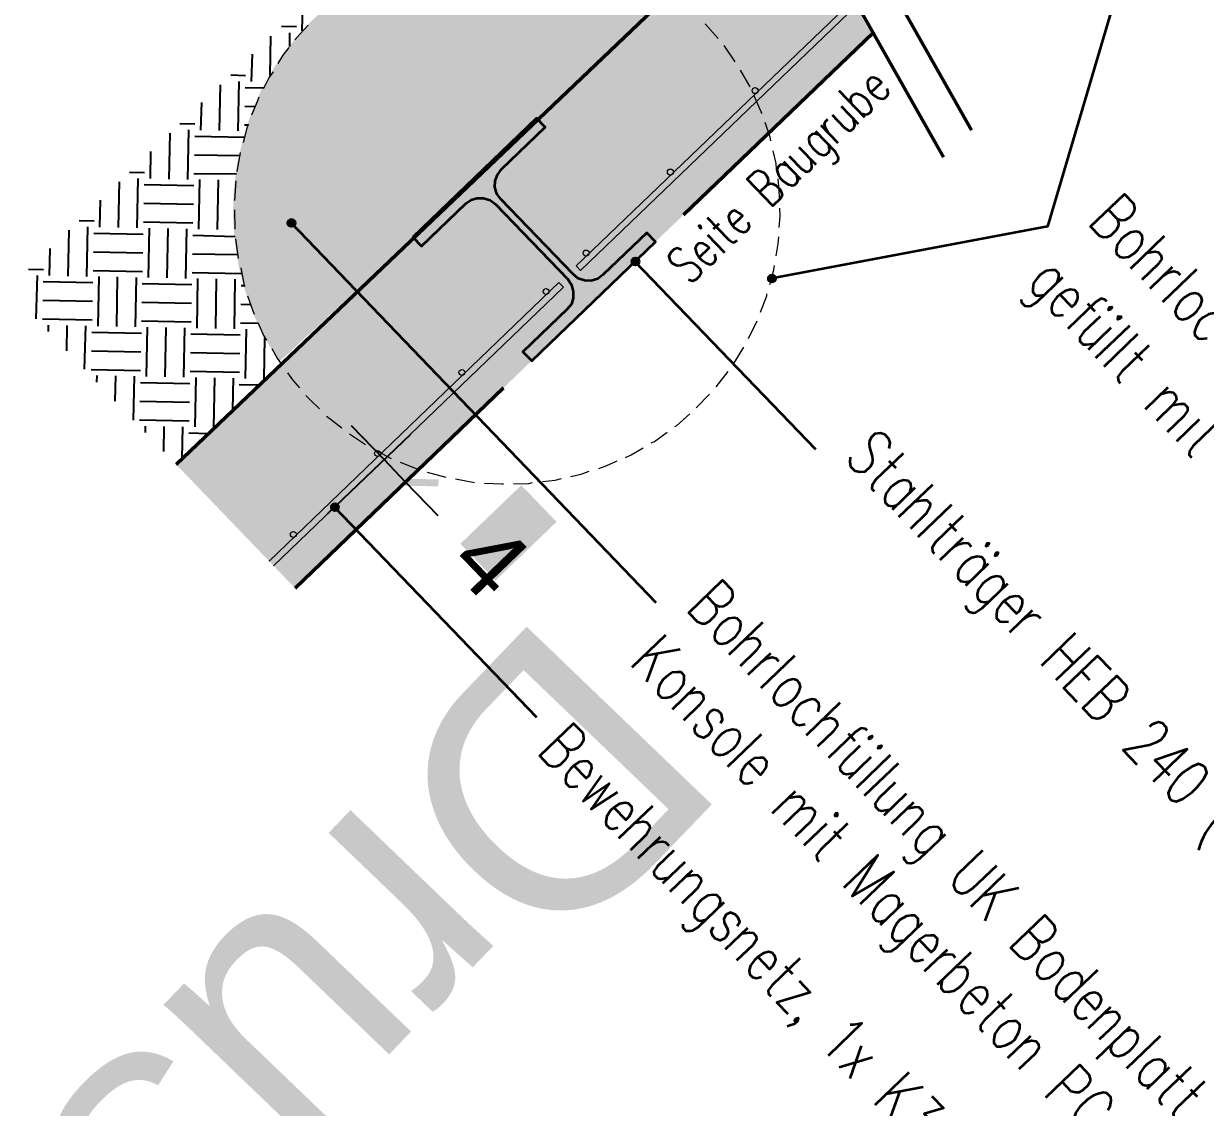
# Model space of a CAD drawing. Header units: metres. Extents: x 2687650.8 to 2687727.1, y 1234407.3 to 1234484.3.
# Drawn here: x 2687686.747 to 2687690.535, y 1234433.663 to 1234437.137 of the extents above; entities that cross this region are included whole.
import ezdxf

# ---------------------------------------------------------------- set-up
doc = ezdxf.new("R2010")
doc.units = ezdxf.units.M
for name, color, linetype in [('PDF_0', 7, 'Continuous'), ('PDF_A__BEML', 7, 'Continuous'), ('PDF_A__Text', 7, 'Continuous'), ('PDF_E_BETON', 7, 'Continuous'), ('PDF_S_1_ANSICHT', 7, 'Continuous'), ('PDF_S_1_SCHNITT', 7, 'Continuous'), ('PDF_Text', 7, 'Continuous')]:
    doc.layers.add(name, color=color, linetype=linetype)
for name, color, linetype, true_color in [('PDF_3.5', 7, 'Continuous', 0xbfff7f), ('PDF_E_Farbe Beton', 7, 'Continuous', 0xdfff7f), ('PDF_E_Klapschnitte', 7, 'Continuous', 0x7f7f7f), ('PDF_kan_sw_', 7, 'Continuous', 0xdadada)]:
    doc.layers.add(name, color=color, linetype=linetype, true_color=true_color)
doc.styles.add('PDF Arial', font='arial.ttf')
doc.styles.add('PDF Verdana', font='verdana.ttf')

# ---------------------------------------------------------------- blocks, each defined once
blk = doc.blocks.new('A$C1c84ec86')
at = {"layer": 'PDF_0', "transparency": 33554559}
for points in [[(3836.95, 1447.61), (3838.43, 1445.92), (3853.46, 1460.95), (3851.77, 1462.64)], [(3863.41, 1460.95), (3861.93, 1462.64), (3846.9, 1447.61), (3848.38, 1445.92)]]:
    blk.add_hatch(color=256, dxfattribs=at).paths.add_polyline_path(points)
at = {"layer": 'PDF_3.5', "transparency": 33554559}
blk.add_hatch(color=256, dxfattribs=at).paths.add_polyline_path([(3855.15, 1662.25), (3801.18, 1676.22), (3801.18, 1662.25), (3800.12, 1405.28), (3855.15, 1405.28)])
at = {"layer": 'PDF_A__BEML', "true_color": 0xffffff, "transparency": 33554559}
blk.add_hatch(color=7, dxfattribs=at).paths.add_polyline_path([(3881.61, 1480.42), (3881.61, 1453.33), (3897.91, 1453.33), (3897.91, 1480.42)])
at = {"layer": 'PDF_A__Text', "transparency": 33554559}
for points in [[(3889.87, 1585.41), (3889.23, 1585.41), (3889.02, 1585.2), (3888.81, 1585.2), (3888.39, 1584.78), (3888.39, 1584.35), (3888.17, 1584.14), (3888.39, 1583.93), (3888.39, 1583.51), (3888.81, 1583.08), (3889.23, 1583.08), (3889.44, 1582.87), (3889.66, 1582.87), (3889.87, 1583.08), (3890.29, 1583.08), (3890.5, 1583.29), (3890.5, 1583.51), (3890.71, 1583.72), (3890.71, 1584.56), (3890.5, 1584.78), (3890.5, 1584.99), (3890.29, 1585.2), (3890.08, 1585.2)], [(3855.79, 1557.68), (3854.52, 1557.68), (3854.31, 1557.47), (3854.31, 1557.26), (3854.09, 1557.05), (3854.09, 1556.84), (3853.88, 1556.62), (3853.88, 1556.2), (3854.09, 1555.99), (3854.09, 1555.78), (3854.52, 1555.35), (3854.73, 1555.35), (3854.94, 1555.14), (3855.36, 1555.14), (3855.58, 1555.35), (3855.79, 1555.35), (3856.42, 1555.99), (3856.42, 1556.84), (3856, 1557.26), (3856, 1557.47)], [(3770.27, 1486.77), (3769.43, 1486.77), (3768.79, 1486.14), (3768.79, 1485.93), (3768.58, 1485.71), (3768.58, 1485.29), (3768.79, 1485.08), (3768.79, 1484.87), (3769.43, 1484.23), (3770.27, 1484.23), (3770.48, 1484.44), (3770.7, 1484.44), (3770.7, 1484.66), (3771.12, 1485.08), (3771.12, 1485.93), (3770.7, 1486.35), (3770.7, 1486.56), (3770.48, 1486.56)], [(3845.42, 1433.64), (3844.78, 1433.64), (3844.57, 1433.43), (3844.36, 1433.43), (3844.15, 1433.22), (3844.15, 1433.01), (3843.93, 1432.8), (3843.93, 1431.95), (3844.15, 1431.74), (3844.15, 1431.53), (3844.36, 1431.32), (3844.57, 1431.32), (3844.78, 1431.1), (3845.42, 1431.1), (3845.63, 1431.32), (3845.84, 1431.32), (3846.26, 1431.74), (3846.26, 1431.95), (3846.47, 1432.16), (3846.47, 1432.59), (3846.26, 1432.8), (3846.26, 1433.01), (3845.84, 1433.43), (3845.63, 1433.43)]]:
    blk.add_hatch(color=256, dxfattribs=at).paths.add_polyline_path(points)
at = {"layer": 'PDF_E_Farbe Beton', "transparency": 33554559}
blk.add_hatch(color=256, dxfattribs=at).paths.add_polyline_path([(3800.54, 1508.36), (3800.54, 1623.94), (3792.29, 1622.03), (3784.24, 1619.49), (3776.2, 1616.1), (3768.79, 1612.08), (3761.81, 1607.21), (3755.24, 1601.71), (3749.32, 1595.57), (3744.03, 1589.01), (3739.37, 1581.81), (3735.35, 1574.19), (3733.02, 1568.27), (3732.17, 1566.36), (3729.84, 1558.11), (3728.36, 1549.64), (3727.73, 1541.17), (3727.73, 1532.92), (3728.57, 1524.66), (3730.06, 1516.41), (3731.11, 1513.23), (3732.38, 1508.36), (3735.56, 1500.74), (3739.58, 1493.33), (3744.03, 1486.35), (3749.32, 1479.79), (3755.03, 1473.86), (3761.38, 1468.57), (3768.37, 1463.7), (3775.56, 1459.68), (3783.19, 1456.29), (3791.23, 1453.75), (3799.27, 1451.85), (3799.27, 1453.75), (3799.48, 1456.29), (3799.48, 1463.7), (3799.7, 1468.57), (3799.7, 1473.86), (3799.91, 1479.79), (3800.12, 1486.35), (3800.12, 1493.33), (3800.33, 1500.74)])
at = {"layer": 'PDF_S_1_SCHNITT', "transparency": 33554559}
blk.add_hatch(color=256, dxfattribs=at).paths.add_polyline_path([(3855.15, 1565.51), (3851.13, 1565.51), (3851.13, 1544.77), (3850.28, 1542.65), (3849.65, 1541.6), (3848.8, 1540.75), (3847.74, 1540.11), (3845.63, 1539.27), (3809.64, 1539.27), (3808.37, 1539.69), (3807.1, 1540.33), (3806.05, 1541.17), (3805.2, 1542.23), (3804.56, 1543.29), (3804.35, 1544.56), (3804.14, 1546.04), (3804.14, 1565.51), (3800.12, 1565.51), (3800.12, 1510.48), (3804.14, 1510.48), (3804.14, 1530.17), (3804.56, 1532.71), (3805.2, 1533.76), (3806.05, 1534.82), (3807.1, 1535.67), (3808.37, 1536.3), (3809.64, 1536.73), (3810.91, 1536.94), (3844.36, 1536.94), (3845.63, 1536.73), (3846.69, 1536.52), (3848.8, 1535.25), (3849.65, 1534.4), (3850.28, 1533.55), (3850.71, 1532.49), (3851.13, 1531.22), (3851.13, 1510.48), (3855.15, 1510.48)])
at = {"layer": 'PDF_A__BEML', "lineweight": 25}
for points in [[(3845.2, 1429.41), (3845.2, 1466.24)], [(3855.15, 1429.41), (3855.15, 1466.24)], [(3870.18, 1454.39), (3855.15, 1454.39), (3845.2, 1454.39), (3830.18, 1454.39)]]:
    blk.add_lwpolyline(points, dxfattribs=at)
at = {"layer": 'PDF_A__Text', "lineweight": 35}
for points in [[(3895.58, 1735.27), (3938.76, 1659.5), (3889.44, 1584.14)], [(3952.52, 1677.28), (3953.79, 1676.64), (3954.43, 1675.79), (3954.85, 1674.52), (3954.85, 1672.2), (3954.43, 1670.93), (3953.79, 1670.08), (3952.52, 1669.44), (3948.29, 1669.44), (3948.29, 1684.47), (3952.52, 1684.47), (3953.79, 1683.63), (3954.43, 1682.99), (3954.85, 1681.51), (3954.85, 1680.24), (3954.43, 1678.76), (3953.79, 1677.91), (3952.52, 1677.28), (3948.29, 1677.28)], [(3966.91, 1669.44), (3966.91, 1684.47)], [(3981.73, 1669.44), (3981.73, 1684.47)], [(3966.91, 1676.64), (3968.4, 1678.76), (3969.24, 1679.39), (3970.51, 1679.39), (3971.57, 1678.76), (3972, 1676.64), (3972, 1669.44)], [(3975.81, 1669.44), (3975.81, 1679.39)], [(3975.81, 1675.16), (3976.23, 1677.28), (3977.08, 1678.76), (3978.13, 1679.39), (3979.4, 1679.39)], [(3999.94, 1677.28), (3998.88, 1678.76), (3998.03, 1679.39), (3996.55, 1679.39), (3995.7, 1678.76), (3994.86, 1677.28), (3994.22, 1675.16), (3994.22, 1673.68), (3994.86, 1671.56), (3995.7, 1670.08), (3996.55, 1669.44), (3998.03, 1669.44), (3998.88, 1670.08), (3999.94, 1671.56)], [(3969.24, 1656.53), (3968.4, 1656.53), (3967.34, 1655.9), (3966.91, 1653.78), (3966.91, 1641.5)], [(3979.83, 1641.5), (3979.83, 1656.53)], [(3983.64, 1641.5), (3983.64, 1656.53)], [(3988.72, 1656.53), (3988.72, 1644.47), (3989.14, 1642.35), (3990.2, 1641.5), (3991.05, 1641.5)], [(4021.74, 1656.53), (4021.74, 1644.47), (4022.16, 1642.35), (4023.01, 1641.5), (4024.07, 1641.5)], [(3868.49, 1648.49), (3868.49, 1653.15), (3867.22, 1653.15), (3866.16, 1652.72), (3865.52, 1652.3), (3865.1, 1651.66), (3865.1, 1650.39), (3865.52, 1649.76), (3866.79, 1648.91), (3868.49, 1648.49), (3869.55, 1648.49), (3871.24, 1648.91), (3872.51, 1649.76), (3872.93, 1650.39), (3872.93, 1651.66), (3872.51, 1652.3), (3871.24, 1653.15)], [(3953.79, 1649.34), (3952.94, 1650.82), (3952.1, 1651.66), (3950.62, 1651.66), (3949.77, 1650.82), (3948.71, 1649.34), (3948.29, 1647.22), (3948.29, 1645.95), (3948.71, 1643.62), (3949.77, 1642.35), (3950.62, 1641.5), (3952.1, 1641.5), (3952.94, 1642.35), (3953.79, 1643.62)], [(3953.79, 1651.66), (3953.79, 1640.23), (3953.37, 1637.91), (3952.94, 1637.27), (3952.1, 1636.64), (3950.62, 1636.64), (3949.77, 1637.27)], [(3957.18, 1647.22), (3962.68, 1647.22), (3962.68, 1648.7), (3962.26, 1650.18), (3961.83, 1650.82), (3960.78, 1651.66), (3959.51, 1651.66), (3958.45, 1650.82), (3957.6, 1649.34), (3957.18, 1647.22), (3957.18, 1645.95), (3957.6, 1643.62), (3958.45, 1642.35), (3959.51, 1641.5), (3960.78, 1641.5), (3961.83, 1642.35), (3962.68, 1643.62)], [(3965.43, 1651.66), (3968.82, 1651.66)], [(3971.15, 1651.66), (3971.15, 1644.47), (3971.57, 1642.35), (3972.42, 1641.5), (3973.9, 1641.5), (3974.75, 1642.35), (3976.23, 1644.47)], [(3976.23, 1651.66), (3976.23, 1641.5)], [(3987.24, 1651.66), (3990.62, 1651.66)], [(4002.69, 1641.5), (4002.69, 1651.66)], [(4002.69, 1648.7), (4003.96, 1650.82), (4005.02, 1651.66), (4006.29, 1651.66), (4007.34, 1650.82), (4007.77, 1648.7), (4007.77, 1641.5)], [(4007.77, 1648.7), (4009.25, 1650.82), (4010.1, 1651.66), (4011.58, 1651.66), (4012.42, 1650.82), (4012.85, 1648.7), (4012.85, 1641.5)], [(4017.08, 1651.66), (4017.08, 1641.5)], [(3866.79, 1641.5), (3865.52, 1642.35), (3865.1, 1642.99), (3865.1, 1644.04), (3865.52, 1644.89), (3866.79, 1645.53), (3868.49, 1645.95), (3869.55, 1645.95), (3871.24, 1645.53), (3872.51, 1644.89), (3872.93, 1644.04), (3872.93, 1642.99), (3872.51, 1642.35), (3871.24, 1641.5)], [(3872.93, 1641.5), (3861.08, 1641.5)], [(3865.1, 1634.52), (3870.82, 1634.52), (3872.51, 1634.94), (3872.93, 1635.58), (3872.93, 1636.64), (3872.51, 1637.48), (3870.82, 1638.54)], [(3865.1, 1638.54), (3872.93, 1638.54)], [(3868.49, 1629.65), (3866.79, 1630.07), (3865.52, 1630.71), (3865.1, 1631.56), (3865.1, 1632.61)], [(3872.93, 1629.65), (3865.1, 1629.65)], [(3865.1, 1627.11), (3874.2, 1627.11), (3875.9, 1626.69), (3876.53, 1626.26), (3876.96, 1625.63), (3876.96, 1624.36), (3876.53, 1623.72)], [(3866.79, 1627.11), (3865.52, 1626.26), (3865.1, 1625.63), (3865.1, 1624.36), (3865.52, 1623.72), (3866.79, 1622.88), (3868.49, 1622.67), (3869.55, 1622.67), (3871.24, 1622.88), (3872.51, 1623.72), (3872.93, 1624.36), (3872.93, 1625.63), (3872.51, 1626.26), (3871.24, 1627.11)], [(3865.1, 1615.47), (3870.82, 1615.47), (3872.51, 1615.89), (3872.93, 1616.74), (3872.93, 1617.8), (3872.51, 1618.43), (3870.82, 1619.7)], [(3865.1, 1619.7), (3872.93, 1619.7)], [(3865.1, 1612.93), (3872.93, 1612.93)], [(3866.79, 1612.93), (3865.52, 1612.08), (3865.1, 1611.45), (3865.1, 1610.39), (3865.52, 1609.54), (3866.79, 1608.91), (3868.49, 1608.48), (3869.55, 1608.48), (3871.24, 1608.91), (3872.51, 1609.54), (3872.93, 1610.39), (3872.93, 1611.45), (3872.51, 1612.08), (3871.24, 1612.93)], [(3866.79, 1604.04), (3867.22, 1605.1), (3867.85, 1605.52), (3868.91, 1605.94), (3870.82, 1605.94), (3871.87, 1605.52), (3872.51, 1605.1), (3872.93, 1604.04), (3872.93, 1600.65), (3861.08, 1600.65), (3861.08, 1604.04), (3861.5, 1605.1), (3862.14, 1605.52), (3863.2, 1605.94), (3864.47, 1605.94), (3865.52, 1605.52), (3866.16, 1605.1), (3866.79, 1604.04), (3866.79, 1600.65)], [(3868.49, 1586.89), (3868.49, 1591.34), (3867.22, 1591.34), (3866.16, 1590.91), (3865.52, 1590.7), (3865.1, 1589.86), (3865.1, 1588.8), (3865.52, 1587.95), (3866.79, 1587.32), (3868.49, 1586.89), (3869.55, 1586.89), (3871.24, 1587.32), (3872.51, 1587.95), (3872.93, 1588.8), (3872.93, 1589.86), (3872.51, 1590.7), (3871.24, 1591.34)], [(3861.08, 1582.87), (3870.82, 1582.87), (3872.51, 1583.29), (3872.93, 1583.93), (3872.93, 1584.78)], [(3865.1, 1581.81), (3865.1, 1584.35)], [(3865.1, 1579.06), (3872.93, 1579.06)], [(3868.49, 1572.08), (3868.49, 1576.52), (3867.22, 1576.52), (3866.16, 1576.1), (3865.52, 1575.67), (3865.1, 1575.04), (3865.1, 1573.98), (3865.52, 1573.13), (3866.79, 1572.5), (3868.49, 1572.08), (3869.55, 1572.08), (3871.24, 1572.5), (3872.51, 1573.13), (3872.93, 1573.98), (3872.93, 1575.04), (3872.51, 1575.67), (3871.24, 1576.52)], [(3954.85, 1573.56), (3953.79, 1575.04), (3952.52, 1575.67), (3950.62, 1575.67), (3949.35, 1575.04), (3948.29, 1573.56), (3948.29, 1572.08), (3948.71, 1570.81), (3949.35, 1569.96), (3950.19, 1569.32), (3952.94, 1567.84), (3953.79, 1567.21), (3954.43, 1566.36), (3954.85, 1565.09), (3954.85, 1562.76), (3953.79, 1561.49), (3952.52, 1560.65), (3950.62, 1560.65), (3949.35, 1561.49), (3948.29, 1562.76)], [(3959.08, 1575.67), (3959.08, 1563.61), (3959.51, 1561.49), (3960.35, 1560.65), (3961.41, 1560.65)], [(3972.84, 1560.65), (3972.84, 1575.67)], [(3981.73, 1560.65), (3981.73, 1575.67)], [(3986.81, 1575.67), (3986.81, 1563.61), (3987.24, 1561.49), (3988.29, 1560.65), (3989.14, 1560.65)], [(4038.88, 1560.65), (4038.88, 1575.67)], [(4045.44, 1575.67), (4045.44, 1560.65)], [(4055.18, 1560.65), (4049.04, 1560.65), (4049.04, 1575.67), (4055.18, 1575.67)], [(4062.17, 1568.48), (4063.44, 1567.84), (4063.86, 1567.21), (4064.5, 1565.73), (4064.5, 1563.61), (4063.86, 1562.13), (4063.44, 1561.49), (4062.17, 1560.65), (4057.93, 1560.65), (4057.93, 1575.67), (4062.17, 1575.67), (4063.44, 1575.04), (4063.86, 1574.19), (4064.5, 1572.92), (4064.5, 1571.44), (4063.86, 1569.96), (4063.44, 1569.32), (4062.17, 1568.48), (4057.93, 1568.48)], [(4076.98, 1572.08), (4076.98, 1572.92), (4077.41, 1574.19), (4077.83, 1575.04), (4078.89, 1575.67), (4080.58, 1575.67), (4081.64, 1575.04), (4082.06, 1574.19), (4082.49, 1572.92), (4082.49, 1571.44), (4082.06, 1569.96), (4081.22, 1567.84), (4076.56, 1560.65), (4082.91, 1560.65)], [(4090.53, 1560.65), (4090.53, 1575.67), (4085.87, 1565.73), (4092.65, 1565.73)], [(3862.77, 1569.75), (3861.5, 1569.11), (3861.08, 1568.05), (3861.08, 1566.57), (3861.5, 1565.3), (3862.77, 1564.67), (3863.83, 1564.67), (3865.1, 1565.09), (3865.52, 1565.3), (3866.16, 1566.15), (3867.22, 1568.27), (3867.85, 1569.11), (3868.49, 1569.54), (3869.55, 1569.75), (3871.24, 1569.75), (3872.51, 1569.11), (3872.93, 1568.05), (3872.93, 1566.57), (3872.51, 1565.3), (3871.24, 1564.67)], [(3957.6, 1570.81), (3960.78, 1570.81)], [(3969.67, 1568.48), (3968.82, 1569.96), (3967.76, 1570.81), (3966.49, 1570.81), (3965.43, 1569.96), (3964.59, 1568.48), (3964.16, 1566.36), (3964.16, 1565.09), (3964.59, 1562.76), (3965.43, 1561.49), (3966.49, 1560.65), (3967.76, 1560.65), (3968.82, 1561.49), (3969.67, 1562.76)], [(3969.67, 1570.81), (3969.67, 1560.65)], [(3972.84, 1567.84), (3974.32, 1569.96), (3975.17, 1570.81), (3976.65, 1570.81), (3977.5, 1569.96), (3978.13, 1567.84), (3978.13, 1560.65)], [(3985.54, 1570.81), (3988.72, 1570.81)], [(3991.89, 1560.65), (3991.89, 1570.81)], [(3991.89, 1566.36), (3992.53, 1568.48), (3993.37, 1569.96), (3994.22, 1570.81), (3995.7, 1570.81)], [(4003.53, 1562.76), (4002.69, 1561.49), (4001.63, 1560.65), (4000.36, 1560.65), (3999.3, 1561.49), (3998.45, 1562.76), (3998.03, 1565.09), (3998.03, 1566.36), (3998.45, 1568.48), (3999.3, 1569.96), (4000.36, 1570.81), (4001.63, 1570.81), (4002.69, 1569.96), (4003.53, 1568.48)], [(4003.53, 1570.81), (4003.53, 1560.65)], [(4012.42, 1568.48), (4011.58, 1569.96), (4010.52, 1570.81), (4009.25, 1570.81), (4008.19, 1569.96), (4007.34, 1568.48), (4006.92, 1566.36), (4006.92, 1565.09), (4007.34, 1562.76), (4008.19, 1561.49), (4009.25, 1560.65), (4010.52, 1560.65), (4011.58, 1561.49), (4012.42, 1562.76)], [(4012.42, 1570.81), (4012.42, 1559.38), (4012, 1557.05), (4011.58, 1556.41), (4010.52, 1555.78), (4009.25, 1555.78), (4008.19, 1556.41)], [(4015.6, 1566.36), (4021.31, 1566.36), (4021.31, 1567.84), (4020.68, 1569.32), (4020.26, 1569.96), (4019.41, 1570.81), (4017.93, 1570.81), (4017.08, 1569.96), (4016.02, 1568.48), (4015.6, 1566.36), (4015.6, 1565.09), (4016.02, 1562.76), (4017.08, 1561.49), (4017.93, 1560.65), (4019.41, 1560.65), (4020.26, 1561.49), (4021.31, 1562.76)], [(4024.07, 1560.65), (4024.07, 1570.81)], [(4024.07, 1566.36), (4024.49, 1568.48), (4025.34, 1569.96), (4026.39, 1570.81), (4027.66, 1570.81)], [(4038.88, 1568.48), (4045.44, 1568.48)], [(4049.04, 1568.48), (4052.85, 1568.48)], [(3938.76, 1556.41), (3855.15, 1556.41)], [(3952.52, 1498.63), (3953.79, 1497.78), (3954.43, 1497.14), (3954.85, 1495.66), (3954.85, 1493.55), (3954.43, 1492.06), (3953.79, 1491.43), (3952.52, 1490.79), (3948.29, 1490.79), (3948.29, 1505.82), (3952.52, 1505.82), (3953.79, 1504.98), (3954.43, 1504.34), (3954.85, 1502.86), (3954.85, 1501.38), (3954.43, 1500.11), (3953.79, 1499.26), (3952.52, 1498.63), (3948.29, 1498.63)], [(3966.91, 1490.79), (3966.91, 1505.82)], [(3981.73, 1490.79), (3981.73, 1505.82)], [(4002.69, 1490.79), (4002.69, 1505.82)], [(4015.18, 1505.82), (4014.33, 1505.82), (4013.27, 1504.98), (4012.85, 1502.86), (4012.85, 1490.79)], [(4025.97, 1490.79), (4025.97, 1505.82)], [(4029.57, 1490.79), (4029.57, 1505.82)], [(4068.52, 1505.82), (4068.52, 1495.03), (4069.15, 1492.91), (4070, 1491.43), (4071.48, 1490.79), (4072.33, 1490.79), (4073.81, 1491.43), (4074.66, 1492.91), (4075.08, 1495.03), (4075.08, 1505.82)], [(4078.89, 1490.79), (4078.89, 1505.82)], [(4085.24, 1505.82), (4078.89, 1495.66)], [(4101.54, 1498.63), (4103.02, 1497.78), (4103.44, 1497.14), (4103.87, 1495.66), (4103.87, 1493.55), (4103.44, 1492.06), (4103.02, 1491.43), (4101.54, 1490.79), (4097.3, 1490.79), (4097.3, 1505.82), (4101.54, 1505.82), (4103.02, 1504.98), (4103.44, 1504.34), (4103.87, 1502.86), (4103.87, 1501.38), (4103.44, 1500.11), (4103.02, 1499.26), (4101.54, 1498.63), (4097.3, 1498.63)], [(4121.65, 1505.82), (4121.65, 1490.79)], [(4150.86, 1490.79), (4150.86, 1505.82)], [(4164.83, 1505.82), (4164.83, 1493.55), (4165.25, 1491.43), (4166.1, 1490.79), (4167.16, 1490.79)], [(4171.18, 1505.82), (4171.18, 1493.55), (4171.6, 1491.43), (4172.66, 1490.79), (4173.51, 1490.79)], [(3966.91, 1497.78), (3968.4, 1500.11), (3969.24, 1500.74), (3970.51, 1500.74), (3971.57, 1500.11), (3972, 1497.78), (3972, 1490.79)], [(3975.81, 1490.79), (3975.81, 1500.74)], [(3975.81, 1496.51), (3976.23, 1498.63), (3977.08, 1500.11), (3978.13, 1500.74), (3979.4, 1500.74)], [(3999.94, 1498.63), (3998.88, 1500.11), (3998.03, 1500.74), (3996.55, 1500.74), (3995.7, 1500.11), (3994.86, 1498.63), (3994.22, 1496.51), (3994.22, 1495.03), (3994.86, 1492.91), (3995.7, 1491.43), (3996.55, 1490.79), (3998.03, 1490.79), (3998.88, 1491.43), (3999.94, 1492.91)], [(4002.69, 1497.78), (4003.96, 1500.11), (4005.02, 1500.74), (4006.29, 1500.74), (4007.34, 1500.11), (4007.77, 1497.78), (4007.77, 1490.79)], [(4011.58, 1500.74), (4014.75, 1500.74)], [(4017.08, 1500.74), (4017.08, 1493.55), (4017.5, 1491.43), (4018.35, 1490.79), (4019.83, 1490.79), (4020.68, 1491.43), (4022.16, 1493.55)], [(4022.16, 1500.74), (4022.16, 1490.79)], [(4033.38, 1500.74), (4033.38, 1493.55), (4033.8, 1491.43), (4034.65, 1490.79), (4036.13, 1490.79), (4036.98, 1491.43), (4038.46, 1493.55)], [(4038.46, 1500.74), (4038.46, 1490.79)], [(4042.06, 1490.79), (4042.06, 1500.74)], [(4042.06, 1497.78), (4043.54, 1500.11), (4044.39, 1500.74), (4045.87, 1500.74), (4046.71, 1500.11), (4047.14, 1497.78), (4047.14, 1490.79)], [(4056.45, 1498.63), (4055.6, 1500.11), (4054.76, 1500.74), (4053.28, 1500.74), (4052.43, 1500.11), (4051.37, 1498.63), (4050.95, 1496.51), (4050.95, 1495.03), (4051.37, 1492.91), (4052.43, 1491.43), (4053.28, 1490.79), (4054.76, 1490.79), (4055.6, 1491.43), (4056.45, 1492.91)], [(4056.45, 1500.74), (4056.45, 1489.31), (4056.03, 1487.2), (4055.6, 1486.35), (4054.76, 1485.71), (4053.28, 1485.71), (4052.43, 1486.35)], [(4121.65, 1498.63), (4120.59, 1500.11), (4119.74, 1500.74), (4118.26, 1500.74), (4117.41, 1500.11), (4116.35, 1498.63), (4115.93, 1496.51), (4115.93, 1495.03), (4116.35, 1492.91), (4117.41, 1491.43), (4118.26, 1490.79), (4119.74, 1490.79), (4120.59, 1491.43), (4121.65, 1492.91)], [(4124.82, 1496.51), (4130.32, 1496.51), (4130.32, 1497.78), (4129.9, 1499.26), (4129.48, 1500.11), (4128.42, 1500.74), (4127.15, 1500.74), (4126.09, 1500.11), (4125.24, 1498.63), (4124.82, 1496.51), (4124.82, 1495.03), (4125.24, 1492.91), (4126.09, 1491.43), (4127.15, 1490.79), (4128.42, 1490.79), (4129.48, 1491.43), (4130.32, 1492.91)], [(4133.08, 1490.79), (4133.08, 1500.74)], [(4133.08, 1497.78), (4134.56, 1500.11), (4135.4, 1500.74), (4136.89, 1500.74), (4137.73, 1500.11), (4138.16, 1497.78), (4138.16, 1490.79)], [(4141.97, 1500.74), (4141.97, 1485.71)], [(4141.97, 1498.63), (4142.81, 1500.11), (4143.87, 1500.74), (4145.14, 1500.74), (4146.2, 1500.11), (4147.05, 1498.63), (4147.47, 1496.51), (4147.47, 1495.03), (4147.05, 1492.91), (4146.2, 1491.43), (4145.14, 1490.79), (4143.87, 1490.79), (4142.81, 1491.43), (4141.97, 1492.91)], [(4160.17, 1498.63), (4159.11, 1500.11), (4158.27, 1500.74), (4156.78, 1500.74), (4155.94, 1500.11), (4154.88, 1498.63), (4154.45, 1496.51), (4154.45, 1495.03), (4154.88, 1492.91), (4155.94, 1491.43), (4156.78, 1490.79), (4158.27, 1490.79), (4159.11, 1491.43), (4160.17, 1492.91)], [(4160.17, 1500.74), (4160.17, 1490.79)], [(4163.35, 1500.74), (4166.52, 1500.74)], [(4169.91, 1500.74), (4173.08, 1500.74)], [(4081.22, 1499.26), (4085.24, 1490.79)], [(3938.76, 1485.5), (3769.85, 1485.5)], [(3948.29, 1465.61), (3948.29, 1480.63)], [(3954.85, 1480.63), (3948.29, 1470.69)], [(3992.53, 1465.61), (3992.53, 1480.63)], [(4032.32, 1480.63), (4032.32, 1468.57), (4032.74, 1466.45), (4033.8, 1465.61), (4034.65, 1465.61)], [(4046.29, 1465.61), (4046.29, 1480.63), (4050.1, 1465.61), (4053.7, 1480.63), (4053.7, 1465.61)], [(4089.47, 1465.61), (4089.47, 1480.63)], [(4108.1, 1480.63), (4108.1, 1468.57), (4108.52, 1466.45), (4109.37, 1465.61), (4110.43, 1465.61)], [(4139.64, 1465.61), (4139.64, 1480.63), (4143.87, 1480.63), (4145.14, 1480), (4145.78, 1479.36), (4146.2, 1477.88), (4146.2, 1475.77), (4145.78, 1474.28), (4145.14, 1473.65), (4143.87, 1472.8), (4139.64, 1472.8)], [(4156.36, 1477.04), (4155.94, 1478.52), (4154.88, 1480), (4154.03, 1480.63), (4152.13, 1480.63), (4151.28, 1480), (4150.43, 1478.52), (4149.8, 1477.04), (4149.37, 1474.92), (4149.37, 1471.32), (4149.8, 1469.2), (4150.43, 1467.93), (4151.28, 1466.45), (4152.13, 1465.61), (4154.03, 1465.61), (4154.88, 1466.45), (4155.94, 1467.93), (4156.36, 1469.2)], [(3950.62, 1474.28), (3954.85, 1465.61)], [(3966.91, 1465.61), (3966.91, 1475.77)], [(3966.91, 1472.8), (3968.4, 1474.92), (3969.24, 1475.77), (3970.51, 1475.77), (3971.57, 1474.92), (3972, 1472.8), (3972, 1465.61)], [(3980.89, 1473.65), (3980.46, 1474.92), (3978.98, 1475.77), (3977.5, 1475.77), (3976.23, 1474.92), (3975.81, 1473.65), (3976.23, 1472.17), (3977.08, 1471.32), (3979.4, 1470.69), (3980.46, 1470.05), (3980.89, 1468.57), (3980.89, 1467.93), (3980.46, 1466.45), (3978.98, 1465.61), (3977.5, 1465.61), (3976.23, 1466.45), (3975.81, 1467.93)], [(3996.13, 1471.32), (4001.63, 1471.32), (4001.63, 1472.8), (4001.21, 1474.28), (4000.78, 1474.92), (3999.94, 1475.77), (3998.45, 1475.77), (3997.61, 1474.92), (3996.55, 1473.65), (3996.13, 1471.32), (3996.13, 1470.05), (3996.55, 1467.93), (3997.61, 1466.45), (3998.45, 1465.61), (3999.94, 1465.61), (4000.78, 1466.45), (4001.63, 1467.93)], [(4013.27, 1465.61), (4013.27, 1475.77)], [(4013.27, 1472.8), (4014.75, 1474.92), (4015.6, 1475.77), (4017.08, 1475.77), (4017.93, 1474.92), (4018.35, 1472.8), (4018.35, 1465.61)], [(4018.35, 1472.8), (4019.83, 1474.92), (4020.68, 1475.77), (4022.16, 1475.77), (4023.01, 1474.92), (4023.64, 1472.8), (4023.64, 1465.61)], [(4027.66, 1475.77), (4027.66, 1465.61)], [(4031.05, 1475.77), (4034.23, 1475.77)], [(4063.01, 1473.65), (4062.17, 1474.92), (4061.11, 1475.77), (4059.84, 1475.77), (4058.78, 1474.92), (4057.93, 1473.65), (4057.51, 1471.32), (4057.51, 1470.05), (4057.93, 1467.93), (4058.78, 1466.45), (4059.84, 1465.61), (4061.11, 1465.61), (4062.17, 1466.45), (4063.01, 1467.93)], [(4063.01, 1475.77), (4063.01, 1465.61)], [(4071.9, 1473.65), (4070.85, 1474.92), (4070, 1475.77), (4068.52, 1475.77), (4067.67, 1474.92), (4066.82, 1473.65), (4066.19, 1471.32), (4066.19, 1470.05), (4066.82, 1467.93), (4067.67, 1466.45), (4068.52, 1465.61), (4070, 1465.61), (4070.85, 1466.45), (4071.9, 1467.93)], [(4071.9, 1475.77), (4071.9, 1464.34), (4071.48, 1462.22), (4070.85, 1461.37), (4070, 1460.74), (4068.52, 1460.74), (4067.67, 1461.37)], [(4075.08, 1471.32), (4080.58, 1471.32), (4080.58, 1472.8), (4080.16, 1474.28), (4079.74, 1474.92), (4078.89, 1475.77), (4077.41, 1475.77), (4076.56, 1474.92), (4075.5, 1473.65), (4075.08, 1471.32), (4075.08, 1470.05), (4075.5, 1467.93), (4076.56, 1466.45), (4077.41, 1465.61), (4078.89, 1465.61), (4079.74, 1466.45), (4080.58, 1467.93)], [(4083.55, 1465.61), (4083.55, 1475.77)], [(4083.55, 1471.32), (4083.97, 1473.65), (4084.82, 1474.92), (4085.87, 1475.77), (4087.14, 1475.77)], [(4089.47, 1473.65), (4090.53, 1474.92), (4091.38, 1475.77), (4092.65, 1475.77), (4093.71, 1474.92), (4094.55, 1473.65), (4094.98, 1471.32), (4094.98, 1470.05), (4094.55, 1467.93), (4093.71, 1466.45), (4092.65, 1465.61), (4091.38, 1465.61), (4090.53, 1466.45), (4089.47, 1467.93)], [(4098.36, 1471.32), (4103.87, 1471.32), (4103.87, 1472.8), (4103.44, 1474.28), (4103.02, 1474.92), (4101.96, 1475.77), (4100.69, 1475.77), (4099.63, 1474.92), (4098.79, 1473.65), (4098.36, 1471.32), (4098.36, 1470.05), (4098.79, 1467.93), (4099.63, 1466.45), (4100.69, 1465.61), (4101.96, 1465.61), (4103.02, 1466.45), (4103.87, 1467.93)], [(4106.62, 1475.77), (4110, 1475.77)], [(4122.07, 1465.61), (4122.07, 1475.77)], [(4122.07, 1472.8), (4123.34, 1474.92), (4124.4, 1475.77), (4125.67, 1475.77), (4126.73, 1474.92), (4127.15, 1472.8), (4127.15, 1465.61)], [(3952.52, 1432.37), (3953.79, 1431.74), (3954.43, 1430.89), (3954.85, 1429.41), (3954.85, 1427.29), (3954.43, 1426.02), (3953.79, 1425.18), (3952.52, 1424.54), (3948.29, 1424.54), (3948.29, 1439.57), (3952.52, 1439.57), (3953.79, 1438.72), (3954.43, 1438.09), (3954.85, 1436.61), (3954.85, 1435.13), (3954.43, 1433.86), (3953.79, 1433.01), (3952.52, 1432.37), (3948.29, 1432.37)], [(3984.91, 1424.54), (3984.91, 1439.57)], [(4052.85, 1439.57), (4052.85, 1427.29), (4053.28, 1425.18), (4054.12, 1424.54), (4055.18, 1424.54)], [(4079.31, 1436.61), (4080.16, 1437.45), (4081.64, 1439.57), (4081.64, 1424.54)], [(4103.44, 1424.54), (4103.44, 1439.57)], [(4110, 1439.57), (4103.44, 1429.41)], [(4114.03, 1439.57), (4119.32, 1439.57), (4116.35, 1433.86), (4117.84, 1433.86), (4118.68, 1433.01), (4119.32, 1432.37), (4119.74, 1430.26), (4119.74, 1428.78), (4119.32, 1426.66), (4118.26, 1425.18), (4116.99, 1424.54), (4115.51, 1424.54), (4114.03, 1425.18), (4113.6, 1426.02), (4113.18, 1427.29)], [(3938.76, 1432.37), (3845.2, 1432.37)], [(3958.02, 1430.26), (3963.74, 1430.26), (3963.74, 1431.74), (3963.1, 1433.01), (3962.68, 1433.86), (3961.83, 1434.49), (3960.35, 1434.49), (3959.51, 1433.86), (3958.45, 1432.37), (3958.02, 1430.26), (3958.02, 1428.78), (3958.45, 1426.66), (3959.51, 1425.18), (3960.35, 1424.54), (3961.83, 1424.54), (3962.68, 1425.18), (3963.74, 1426.66)], [(3966.49, 1434.49), (3968.4, 1424.54), (3970.09, 1434.49), (3972, 1424.54), (3973.9, 1434.49)], [(3976.65, 1430.26), (3982.16, 1430.26), (3982.16, 1431.74), (3981.73, 1433.01), (3981.31, 1433.86), (3980.46, 1434.49), (3978.98, 1434.49), (3978.13, 1433.86), (3977.08, 1432.37), (3976.65, 1430.26), (3976.65, 1428.78), (3977.08, 1426.66), (3978.13, 1425.18), (3978.98, 1424.54), (3980.46, 1424.54), (3981.31, 1425.18), (3982.16, 1426.66)], [(3984.91, 1431.74), (3986.39, 1433.86), (3987.24, 1434.49), (3988.72, 1434.49), (3989.56, 1433.86), (3990.2, 1431.74), (3990.2, 1424.54)], [(3993.8, 1424.54), (3993.8, 1434.49)], [(3993.8, 1430.26), (3994.22, 1432.37), (3995.28, 1433.86), (3996.13, 1434.49), (3997.61, 1434.49)], [(3999.94, 1434.49), (3999.94, 1427.29), (4000.36, 1425.18), (4001.21, 1424.54), (4002.69, 1424.54), (4003.53, 1425.18), (4005.02, 1427.29)], [(4005.02, 1434.49), (4005.02, 1424.54)], [(4008.61, 1424.54), (4008.61, 1434.49)], [(4008.61, 1431.74), (4010.1, 1433.86), (4010.94, 1434.49), (4012.42, 1434.49), (4013.27, 1433.86), (4013.91, 1431.74), (4013.91, 1424.54)], [(4023.01, 1432.37), (4022.16, 1433.86), (4021.31, 1434.49), (4019.83, 1434.49), (4018.99, 1433.86), (4017.93, 1432.37), (4017.5, 1430.26), (4017.5, 1428.78), (4017.93, 1426.66), (4018.99, 1425.18), (4019.83, 1424.54), (4021.31, 1424.54), (4022.16, 1425.18), (4023.01, 1426.66)], [(4023.01, 1434.49), (4023.01, 1423.06), (4022.58, 1420.94), (4022.16, 1420.31), (4021.31, 1419.46), (4019.83, 1419.46), (4018.99, 1420.31)], [(4031.47, 1432.37), (4031.05, 1433.86), (4029.57, 1434.49), (4028.3, 1434.49), (4026.82, 1433.86), (4026.39, 1432.37), (4026.82, 1430.89), (4027.66, 1430.26), (4029.99, 1429.41), (4031.05, 1428.78), (4031.47, 1427.29), (4031.47, 1426.66), (4031.05, 1425.18), (4029.57, 1424.54), (4028.3, 1424.54), (4026.82, 1425.18), (4026.39, 1426.66)], [(4034.23, 1424.54), (4034.23, 1434.49)], [(4034.23, 1431.74), (4035.71, 1433.86), (4036.55, 1434.49), (4038.04, 1434.49), (4038.88, 1433.86), (4039.31, 1431.74), (4039.31, 1424.54)], [(4043.12, 1430.26), (4048.62, 1430.26), (4048.62, 1431.74), (4048.2, 1433.01), (4047.77, 1433.86), (4046.71, 1434.49), (4045.44, 1434.49), (4044.39, 1433.86), (4043.54, 1432.37), (4043.12, 1430.26), (4043.12, 1428.78), (4043.54, 1426.66), (4044.39, 1425.18), (4045.44, 1424.54), (4046.71, 1424.54), (4047.77, 1425.18), (4048.62, 1426.66)], [(4051.37, 1434.49), (4054.76, 1434.49)], [(4057.93, 1434.49), (4063.01, 1434.49), (4057.93, 1424.54), (4063.01, 1424.54)], [(4086.72, 1424.54), (4091.8, 1434.49)], [(4091.8, 1424.54), (4086.72, 1434.49)], [(4105.77, 1433.01), (4110, 1424.54)], [(4066.82, 1425.18), (4066.19, 1424.54), (4065.77, 1425.18), (4066.19, 1426.02), (4066.82, 1425.18), (4066.82, 1423.7), (4066.19, 1422.43), (4065.77, 1421.58)]]:
    blk.add_lwpolyline(points, dxfattribs=at)
for points in [[(3960.35, 1679.39), (3959.51, 1678.76), (3958.45, 1677.28), (3958.02, 1675.16), (3958.02, 1673.68), (3958.45, 1671.56), (3959.51, 1670.08), (3960.35, 1669.44), (3961.83, 1669.44), (3962.68, 1670.08), (3963.74, 1671.56), (3964.16, 1673.68), (3964.16, 1675.16), (3963.74, 1677.28), (3962.68, 1678.76), (3961.83, 1679.39)], [(3987.87, 1679.39), (3986.81, 1678.76), (3985.97, 1677.28), (3985.54, 1675.16), (3985.54, 1673.68), (3985.97, 1671.56), (3986.81, 1670.08), (3987.87, 1669.44), (3989.14, 1669.44), (3990.2, 1670.08), (3991.05, 1671.56), (3991.47, 1673.68), (3991.47, 1675.16), (3991.05, 1677.28), (3990.2, 1678.76), (3989.14, 1679.39)], [(3972, 1655.9), (3971.57, 1655.05), (3971.15, 1655.9), (3971.57, 1656.53)], [(3976.23, 1655.9), (3975.81, 1655.05), (3975.17, 1655.9), (3975.81, 1656.53)], [(3861.5, 1578.85), (3862.14, 1579.06), (3861.5, 1579.48), (3861.08, 1579.06)], [(3999.3, 1575.04), (3998.88, 1575.67), (3998.45, 1575.04), (3998.88, 1574.19)], [(4003.53, 1575.04), (4003.11, 1575.67), (4002.69, 1575.04), (4003.11, 1574.19)], [(4097.94, 1575.67), (4096.46, 1575.04), (4095.61, 1572.92), (4094.98, 1569.32), (4094.98, 1567.21), (4095.61, 1563.61), (4096.46, 1561.49), (4097.94, 1560.65), (4098.79, 1560.65), (4100.27, 1561.49), (4101.11, 1563.61), (4101.54, 1567.21), (4101.54, 1569.32), (4101.11, 1572.92), (4100.27, 1575.04), (4098.79, 1575.67)], [(4017.93, 1504.98), (4017.5, 1504.34), (4017.08, 1504.98), (4017.5, 1505.82)], [(4022.16, 1504.98), (4021.74, 1504.34), (4021.31, 1504.98), (4021.74, 1505.82)], [(3960.35, 1500.74), (3959.51, 1500.11), (3958.45, 1498.63), (3958.02, 1496.51), (3958.02, 1495.03), (3958.45, 1492.91), (3959.51, 1491.43), (3960.35, 1490.79), (3961.83, 1490.79), (3962.68, 1491.43), (3963.74, 1492.91), (3964.16, 1495.03), (3964.16, 1496.51), (3963.74, 1498.63), (3962.68, 1500.11), (3961.83, 1500.74)], [(3987.87, 1500.74), (3986.81, 1500.11), (3985.97, 1498.63), (3985.54, 1496.51), (3985.54, 1495.03), (3985.97, 1492.91), (3986.81, 1491.43), (3987.87, 1490.79), (3989.14, 1490.79), (3990.2, 1491.43), (3991.05, 1492.91), (3991.47, 1495.03), (3991.47, 1496.51), (3991.05, 1498.63), (3990.2, 1500.11), (3989.14, 1500.74)], [(4109.37, 1500.74), (4108.52, 1500.11), (4107.68, 1498.63), (4107.04, 1496.51), (4107.04, 1495.03), (4107.68, 1492.91), (4108.52, 1491.43), (4109.37, 1490.79), (4110.85, 1490.79), (4111.7, 1491.43), (4112.76, 1492.91), (4113.18, 1495.03), (4113.18, 1496.51), (4112.76, 1498.63), (4111.7, 1500.11), (4110.85, 1500.74)], [(4027.24, 1480), (4027.66, 1479.36), (4028.3, 1480), (4027.66, 1480.63)], [(3960.35, 1475.77), (3959.51, 1474.92), (3958.45, 1473.65), (3958.02, 1471.32), (3958.02, 1470.05), (3958.45, 1467.93), (3959.51, 1466.45), (3960.35, 1465.61), (3961.83, 1465.61), (3962.68, 1466.45), (3963.74, 1467.93), (3964.16, 1470.05), (3964.16, 1471.32), (3963.74, 1473.65), (3962.68, 1474.92), (3961.83, 1475.77)], [(4115.51, 1475.77), (4114.66, 1474.92), (4113.6, 1473.65), (4113.18, 1471.32), (4113.18, 1470.05), (4113.6, 1467.93), (4114.66, 1466.45), (4115.51, 1465.61), (4116.99, 1465.61), (4117.84, 1466.45), (4118.68, 1467.93), (4119.32, 1470.05), (4119.32, 1471.32), (4118.68, 1473.65), (4117.84, 1474.92), (4116.99, 1475.77)]]:
    blk.add_lwpolyline(points, close=True, dxfattribs=at)
at = {"layer": 'PDF_A__Text', "lineweight": 0}
blk.add_lwpolyline([(3856, 1555.57), (3854.31, 1555.57), (3856, 1555.57)], dxfattribs=at)
at = {"layer": 'PDF_A__Text', "lineweight": 35}
for centre in [(3889.55, 1584.25), (3855.26, 1556.52), (3769.96, 1485.61), (3845.31, 1432.48)]:
    blk.add_circle(centre, 1.16, dxfattribs=at)
blk.add_arc((4135.09, 1567.21), 21.94, 148.6097, 211.3903, dxfattribs=at)
blk.add_ellipse((3986.6, 1470.71), major_axis=(0, 5.17), ratio=0.576902, start_param=0.214433, end_param=6.497618, dxfattribs=at)
at = {"layer": 'PDF_E_BETON', "lineweight": 50}
for points in [[(3702.54, 1713.9), (3899.6, 1663.31)], [(3702.54, 1701.41), (3899.6, 1650.82)], [(3801.18, 1676.22), (3800.12, 1405.28)], [(3855.15, 1578), (3855.15, 1662.25)], [(3855.15, 1497.99), (3855.15, 1405.28)]]:
    blk.add_lwpolyline(points, dxfattribs=at)
at = {"layer": 'PDF_E_Klapschnitte', "color": 254, "lineweight": 25, "true_color": 0xdadada}
for points in [[(3727.94, 1530.8), (3722.22, 1536.52)], [(3722.22, 1526.99), (3725.61, 1530.38)], [(3728.79, 1524.45), (3725.61, 1527.41)], [(3731.11, 1513.44), (3722.22, 1522.33)], [(3728.36, 1507.73), (3722.22, 1514.08)], [(3722.22, 1504.55), (3725.61, 1507.73)], [(3728.36, 1504.98), (3732.6, 1509.21)], [(3736.83, 1493.76), (3725.61, 1504.98)], [(3732.6, 1500.74), (3734.92, 1503.07)], [(3732.6, 1489.52), (3722.22, 1499.9)], [(3736.83, 1496.51), (3737.68, 1497.36)], [(3728.36, 1482.54), (3739.58, 1493.76)], [(3728.36, 1485.29), (3722.22, 1491.64)], [(3732.6, 1478.31), (3742.97, 1488.68)], [(3722.22, 1481.9), (3725.61, 1485.29)], [(3736.83, 1471.32), (3725.61, 1482.54)], [(3736.83, 1474.07), (3746.35, 1483.81)], [(3732.6, 1467.09), (3722.22, 1477.46)], [(3755.03, 1467.09), (3743.81, 1478.31)], [(3750.8, 1462.85), (3739.58, 1474.07)], [(3728.36, 1460.1), (3739.58, 1471.32)], [(3728.36, 1462.85), (3722.22, 1468.99)], [(3732.6, 1455.87), (3743.81, 1467.09)], [(3750.8, 1460.1), (3760.54, 1469.63)], [(3755.03, 1455.87), (3765.19, 1466.03)], [(3722.22, 1459.47), (3725.61, 1462.85)], [(3736.83, 1451.64), (3748.05, 1462.85)], [(3759.27, 1451.64), (3770.48, 1462.85)], [(3736.83, 1448.88), (3725.61, 1460.1)], [(3759.27, 1448.88), (3748.05, 1460.1)], [(3781.7, 1448.88), (3770.48, 1460.1)], [(3773.24, 1460.1), (3773.87, 1460.74)], [(3732.6, 1444.65), (3722.22, 1455.02)], [(3755.03, 1444.65), (3743.81, 1455.87)], [(3777.47, 1444.65), (3766.25, 1455.87)], [(3777.47, 1455.87), (3779.59, 1457.99)], [(3781.7, 1451.64), (3785.73, 1455.66)], [(3750.8, 1440.42), (3739.58, 1451.64)], [(3773.24, 1440.42), (3762.02, 1451.64)], [(3795.67, 1440.42), (3784.46, 1451.64)], [(3799.91, 1444.65), (3790.59, 1453.96)], [(3728.36, 1437.67), (3739.58, 1448.88)], [(3750.8, 1437.67), (3762.02, 1448.88)], [(3773.24, 1437.67), (3784.46, 1448.88)], [(3728.36, 1440.42), (3722.22, 1446.56)], [(3732.6, 1433.43), (3743.81, 1444.65)], [(3755.03, 1433.43), (3766.25, 1444.65)], [(3777.47, 1433.43), (3788.69, 1444.65)], [(3722.22, 1437.03), (3725.61, 1440.42)], [(3736.83, 1429.2), (3748.05, 1440.42)], [(3759.27, 1429.2), (3770.48, 1440.42)], [(3781.7, 1429.2), (3792.92, 1440.42)], [(3795.67, 1437.67), (3800.12, 1442.11)], [(3736.83, 1426.45), (3725.61, 1437.67)], [(3759.27, 1426.45), (3748.05, 1437.67)], [(3781.7, 1426.45), (3770.48, 1437.67)], [(3800.12, 1430.47), (3792.92, 1437.67)], [(3732.6, 1422.21), (3722.22, 1432.59)], [(3755.03, 1422.21), (3743.81, 1433.43)], [(3777.47, 1422.21), (3766.25, 1433.43)], [(3799.91, 1422.21), (3788.69, 1433.43)], [(3799.91, 1433.43), (3800.12, 1433.64)], [(3750.8, 1417.98), (3739.58, 1429.2)], [(3773.24, 1417.98), (3762.02, 1429.2)], [(3795.67, 1417.98), (3784.46, 1429.2)], [(3728.36, 1415.23), (3739.58, 1426.45)], [(3750.8, 1415.23), (3762.02, 1426.45)], [(3773.24, 1415.23), (3784.46, 1426.45)], [(3728.36, 1417.98), (3722.22, 1424.12)], [(3732.6, 1410.99), (3743.81, 1422.21)], [(3755.03, 1410.99), (3766.25, 1422.21)], [(3777.47, 1410.99), (3788.69, 1422.21)], [(3722.22, 1414.59), (3725.61, 1417.98)], [(3736.83, 1406.76), (3748.05, 1417.98)], [(3759.27, 1406.76), (3770.48, 1417.98)], [(3781.7, 1406.76), (3792.92, 1417.98)], [(3795.67, 1415.23), (3800.12, 1419.67)], [(3735.35, 1405.28), (3725.61, 1415.23)], [(3757.78, 1405.28), (3748.05, 1415.23)], [(3780.43, 1405.28), (3770.48, 1415.23)], [(3800.12, 1408.03), (3792.92, 1415.23)], [(3749.53, 1405.28), (3743.81, 1410.99)], [(3771.97, 1405.28), (3766.25, 1410.99)], [(3794.4, 1405.28), (3788.69, 1410.99)], [(3799.91, 1410.99), (3800.12, 1411.21)], [(3741.06, 1405.28), (3739.58, 1406.76)], [(3763.5, 1405.28), (3762.02, 1406.76)], [(3785.94, 1405.28), (3784.46, 1406.76)]]:
    blk.add_lwpolyline(points, dxfattribs=at)
at = {"layer": 'PDF_kan_sw_', "lineweight": 18}
for points in [[(3822.13, 1625.21), (3815.78, 1625.42)], [(3831.23, 1623.94), (3825.1, 1624.99)], [(3840.34, 1621.82), (3834.41, 1623.3)], [(3849.23, 1618.64), (3848.59, 1618.86), (3843.3, 1620.76)], [(3857.48, 1614.62), (3856.42, 1615.26), (3851.98, 1617.37)], [(3865.31, 1609.54), (3863.83, 1610.81), (3860.23, 1612.93)], [(3872.72, 1603.83), (3870.6, 1605.73), (3867.85, 1607.85)], [(3879.28, 1597.26), (3876.96, 1600.02), (3875.05, 1601.71)], [(3885.21, 1590.28), (3882.88, 1593.45), (3881.4, 1595.15)], [(3890.5, 1582.45), (3887.96, 1586.68), (3887.12, 1587.74)], [(3894.74, 1574.19), (3892.41, 1579.27), (3891.98, 1579.7)], [(3898.12, 1565.51), (3896.01, 1571.44)], [(3900.66, 1556.62), (3899.18, 1562.55)], [(3902.14, 1547.31), (3901.3, 1553.45)], [(3902.57, 1538), (3902.36, 1544.14)], [(3902.14, 1528.9), (3902.36, 1529.53), (3902.57, 1535.25)], [(3727.94, 1533.34), (3728.15, 1529.53), (3728.36, 1526.99)], [(3728.79, 1524.03), (3729.21, 1520.85), (3730.06, 1517.89)], [(3900.66, 1519.79), (3901.09, 1520.85), (3901.72, 1525.93)], [(3898.33, 1510.69), (3898.97, 1512.6), (3900.03, 1516.83)], [(3730.9, 1514.93), (3731.33, 1512.6), (3732.6, 1509)], [(3894.95, 1502.01), (3896.01, 1504.55), (3897.28, 1507.94)], [(3733.65, 1506.03), (3734.29, 1504.55), (3736.19, 1500.32)], [(3737.68, 1497.57), (3737.89, 1496.72), (3740.64, 1492.28)], [(3890.5, 1493.76), (3892.41, 1496.72), (3893.47, 1499.26)], [(3742.33, 1489.52), (3742.33, 1489.31), (3745.93, 1484.44)], [(3885.42, 1486.14), (3887.96, 1489.31), (3889.02, 1491.22)], [(3747.84, 1482.12), (3752.07, 1477.46)], [(3879.5, 1478.94), (3882.88, 1482.54), (3883.52, 1483.6)], [(3754.19, 1475.34), (3758.84, 1471.11)], [(3872.93, 1472.38), (3876.96, 1476.19), (3877.38, 1476.61)], [(3865.52, 1466.66), (3870.6, 1470.26)], [(3761.17, 1469.2), (3766.25, 1465.39)], [(3769, 1463.91), (3773.87, 1460.74), (3774.29, 1460.74)], [(3857.69, 1461.58), (3862.98, 1464.76)], [(3777.05, 1459.26), (3781.7, 1457.14), (3782.76, 1456.72)], [(3849.44, 1457.56), (3854.94, 1460.1)], [(3785.73, 1455.66), (3789.75, 1454.18), (3791.44, 1453.75)], [(3840.55, 1454.39), (3846.47, 1456.29)], [(3794.62, 1453.12), (3798, 1452.27), (3800.54, 1451.85)], [(3803.72, 1451.42), (3806.47, 1451), (3809.86, 1450.79)], [(3813.03, 1450.58), (3815.15, 1450.58), (3819.17, 1450.79)], [(3822.34, 1450.79), (3823.83, 1451), (3828.48, 1451.64)], [(3831.45, 1452.06), (3832.29, 1452.27), (3837.58, 1453.54)]]:
    blk.add_lwpolyline(points, dxfattribs=at)
at = {"layer": 'PDF_S_1_ANSICHT', "lineweight": 20}
for points in [[(3843.09, 1665.42), (3843.09, 1541.81), (3845.2, 1541.81), (3845.2, 1664.79)], [(3843.09, 1405.28), (3843.09, 1534.19), (3845.2, 1534.19), (3845.2, 1405.28)]]:
    blk.add_lwpolyline(points, dxfattribs=at)
for centre in [(3842.35, 1622.14), (3842.35, 1584.46), (3842.35, 1546.99), (3842.35, 1529.21), (3842.35, 1491.75), (3842.35, 1454.28), (3842.35, 1416.82)]:
    blk.add_circle(centre, 0.953, dxfattribs=at)
at = {"layer": 'PDF_S_1_SCHNITT', "lineweight": 35}
blk.add_lwpolyline([(3800.12, 1510.48), (3804.14, 1510.48), (3804.14, 1530.17), (3804.56, 1532.28), (3805.41, 1533.98), (3806.89, 1535.46), (3808.8, 1536.52), (3810.91, 1536.94), (3844.36, 1536.94), (3846.47, 1536.52), (3848.38, 1535.46), (3849.86, 1533.98), (3850.92, 1532.28), (3851.13, 1530.17), (3851.13, 1510.48), (3855.15, 1510.48), (3855.15, 1565.51), (3851.13, 1565.51), (3851.13, 1546.04), (3850.92, 1543.92), (3849.86, 1542.02), (3848.38, 1540.54), (3846.47, 1539.48), (3844.36, 1539.27), (3810.91, 1539.27), (3808.8, 1539.48), (3806.89, 1540.54), (3805.41, 1542.02), (3804.56, 1543.92), (3804.14, 1546.04), (3804.14, 1565.51), (3800.12, 1565.51)], close=True, dxfattribs=at)
at = {"layer": 'PDF_Text', "attachment_point": 7}
for s, insert, char_height, style in [('Detail Rühlwandausfachung 1:20', (3586.54, 1937.86), 35.0108, 'PDF Verdana'), ('4', (3883.52, 1445.44), 22.5, 'PDF Arial'), ('Detail Einbindung Fundament 1:20', (3606.44, 917.4), 34.9974, 'PDF Verdana')]:
    blk.add_mtext(s, dxfattribs=dict(at, insert=insert, char_height=char_height, style=style))
at = {"layer": 'PDF_Text', "insert": (3890.32, 1458.66), "char_height": 82.2775, "attachment_point": 7, "rotation": 272.2907, "style": 'PDF Arial'}
blk.add_mtext('Drusbergstrasse', dxfattribs=at)

msp = doc.modelspace()

# ---------------------------------------------------------------- block references
at = {"xscale": 0.01, "yscale": 0.01, "zscale": 0.01, "rotation": 313.8734409291175}
msp.add_blockref('A$C1c84ec86', (2687650.7677, 1234453.3784), dxfattribs=at)

doc.saveas('drawing.dxf')
